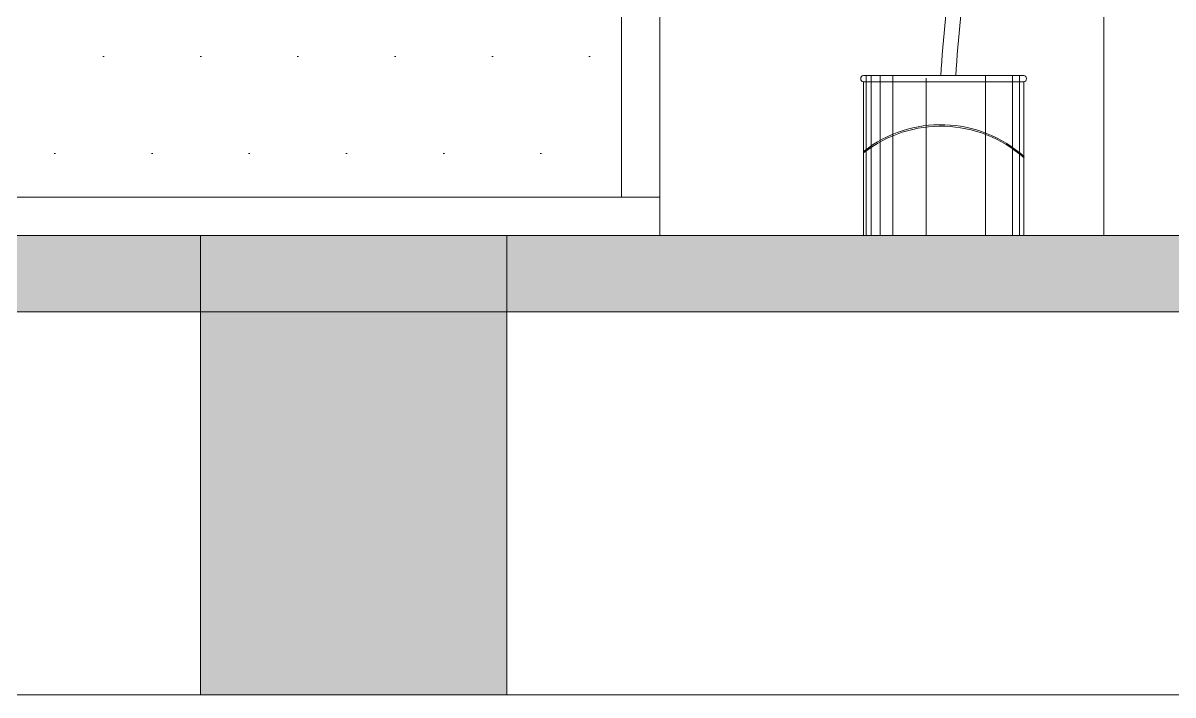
# Model space of a CAD drawing. Header units: millimetres. Extents: x 485872 to 486142, y -52344 to -52207.
# Drawn here: x 486104.607 to 486106.109, y -52313.977 to -52313.099 of the extents above; entities that cross this region are included whole.
import ezdxf

# ---------------------------------------------------------------- set-up
doc = ezdxf.new("R2010")
doc.units = ezdxf.units.MM
doc.header["$LTSCALE"] = 15

# ---------------------------------------------------------------- blocks, each defined once
blk = doc.blocks.new('errt')
at = {"linetype": 'Continuous', "lineweight": 0}
h = blk.add_hatch(dxfattribs=at)
h.set_pattern_fill('DOTS', color=252, scale=80)
h.set_pattern_definition([(0, (303740.45, -38800), (63.5, 127), [0, -127])])
h.paths.add_polyline_path([(717272.3, -37889.4), (716472.3, -37889.4), (716472.3, -39532.2), (717272.3, -39532.2)])
h.paths.add_polyline_path([(718122.3, -37889.4), (717322.3, -37889.4), (717322.3, -39524.3), (718122.3, -39524.3)])
h.paths.add_polyline_path([(718972.3, -37889.4), (718172.3, -37889.4), (718172.3, -40289.4), (718972.3, -40289.4)])
at = {"color": 252, "linetype": 'Continuous', "lineweight": 0}
for p, q in [((718972.3, -40289.4), (718972.3, -40004.4)), ((717929.9, -40289.4), (719022.3, -40289.4)), ((719022.3, -40339.4), (716422.3, -40339.4))]:
    blk.add_line(p, q, dxfattribs=at)
blk.add_lwpolyline([(716422.3, -39998.8), (716422.3, -40339.4), (719022.3, -40339.4), (719022.3, -39998.8)], dxfattribs=at)
blk = doc.blocks.new('sf')
at = {"color": 43, "lineweight": 5}
for p, q in [((17714.8, 470560.5), (18114.8, 470560.5)), ((17725.4, 470162.6), (17725.4, 470560.5)), ((17743, 470162.6), (17743, 470560.5)), ((17810, 470162.6), (17810, 470560.5)), ((17958.1, 470162.6), (17958.1, 470554.5)), ((18041, 470162.6), (18041, 470560.5)), ((18072.7, 470162.6), (18072.7, 470560.5)), ((18095.6, 470162.6), (18095.6, 470560.5)), ((18107.9, 470162.6), (18107.9, 470560.5)), ((17714.8, 470162.6), (17714.8, 470545.5)), ((17714.8, 470545.5), (18114.8, 470545.5)), ((18114.8, 470545.5), (18114.8, 470162.6)), ((18114.8, 470162.6), (17714.8, 470162.6))]:
    blk.add_line(p, q, dxfattribs=at)
for centre, radius, start, end in [((14315, 470338.5), 3576.4, 3.5464, 8.1291), ((14352.4, 470338.5), 3576.4, 3.5464, 8.1291), ((17715.7, 470553), 7.55, 96.4136, 263.5864), ((18114, 470553), 7.55, 276.4136, 83.5864), ((17921.9, 470126.5), 311.7, 51.8364, 131.7408), ((17921.9, 470122.9), 311.7, 51.8364, 131.7408)]:
    blk.add_arc(centre, radius, start, end, dxfattribs=at)

msp = doc.modelspace()

# ---------------------------------------------------------------- hatches: boundary and pattern name
at = {"linetype": 'Continuous', "lineweight": 13}
h = msp.add_hatch(color=256, dxfattribs=at)
h.dxf.hatch_style = 1
h.paths.add_polyline_path([(486095.7389, -52313.3766), (486095.7389, -52313.4766), (486127.3389, -52313.4766), (486127.3389, -52313.5766), (486127.3389, -52313.3766)])
h = msp.add_hatch(color=256, dxfattribs=at)
h.dxf.hatch_style = 1
h.paths.add_polyline_path([(486104.8389, -52313.9766), (486105.2389, -52313.9766), (486105.2389, -52313.3766), (486104.8389, -52313.3766)])

# ---------------------------------------------------------------- linework, layer by layer
for points in [[(486106.0189, -52313.3766), (486106.0189, -52310.6766)], [(486095.7389, -52313.3766), (486127.3389, -52313.3766), (486127.3389, -52313.5766), (486127.3389, -52313.5766), (486127.3389, -52313.4766), (486095.7389, -52313.4766)], [(486102.3389, -52313.9766), (486107.7389, -52313.9766)]]:
    msp.add_lwpolyline(points, dxfattribs=at)
msp.add_lwpolyline([(486104.8389, -52313.9766), (486105.2389, -52313.9766), (486105.2389, -52313.3766), (486104.8389, -52313.3766)], close=True, dxfattribs=at)

# ---------------------------------------------------------------- block references
at = {"linetype": 'Continuous', "lineweight": 13, "xscale": 0.001, "yscale": 0.001, "zscale": 0.001}
msp.add_blockref('errt', (485386.4166, -52273.0373), dxfattribs=at)
at = {"lineweight": 5, "xscale": -0.0005240255359560251, "yscale": 0.0005240255359560251, "zscale": 0.0005240255359560251}
msp.add_blockref('sf', (486115.1973, -52559.7538), dxfattribs=at)

doc.saveas('drawing.dxf')
